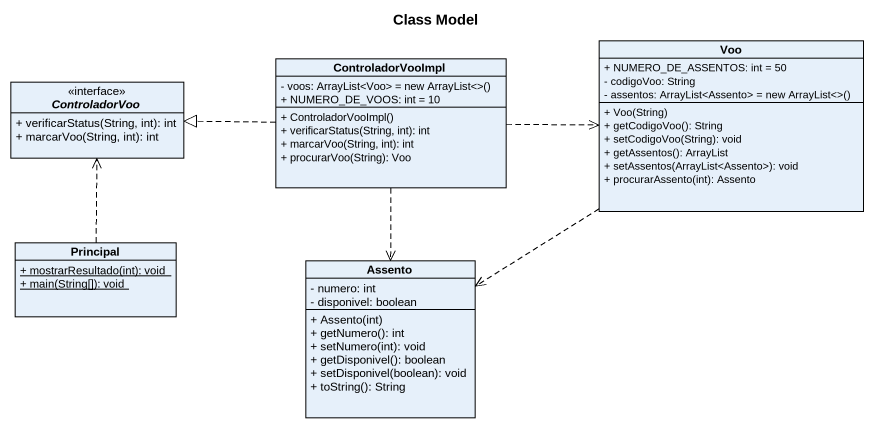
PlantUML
@startuml
title Class Model
hide circle
hide empty members
skinparam classAttributeIconSize 0
class Voo {
  + NUMERO_DE_ASSENTOS: int = 50
  - codigoVoo: String
  {field} - assentos: ArrayList<Assento> = new ArrayList<>()
  + Voo(String)
  + getCodigoVoo(): String
  + setCodigoVoo(String): void
  + getAssentos(): ArrayList
  + setAssentos(ArrayList<Assento>): void
  + procurarAssento(int): Assento
}
interface ControladorVoo <<interface>> {
  + verificarStatus(String, int): int
  + marcarVoo(String, int): int
}
class ControladorVooImpl {
  {field} - voos: ArrayList<Voo> = new ArrayList<>()
  + NUMERO_DE_VOOS: int = 10
  + ControladorVooImpl()
  + verificarStatus(String, int): int
  + marcarVoo(String, int): int
  + procurarVoo(String): Voo
}
class Principal {
  {static} + mostrarResultado(int): void
  {static} + main(String[]): void
}
class Assento {
  - numero: int
  - disponivel: boolean
  + Assento(int)
  + getNumero(): int
  + setNumero(int): void
  + getDisponivel(): boolean
  + setDisponivel(boolean): void
  + toString(): String
}
Voo ..> Assento
ControladorVooImpl .right.> Voo
ControladorVooImpl .left.|> ControladorVoo
ControladorVooImpl ..> Assento
Principal .up.> ControladorVoo
@enduml
